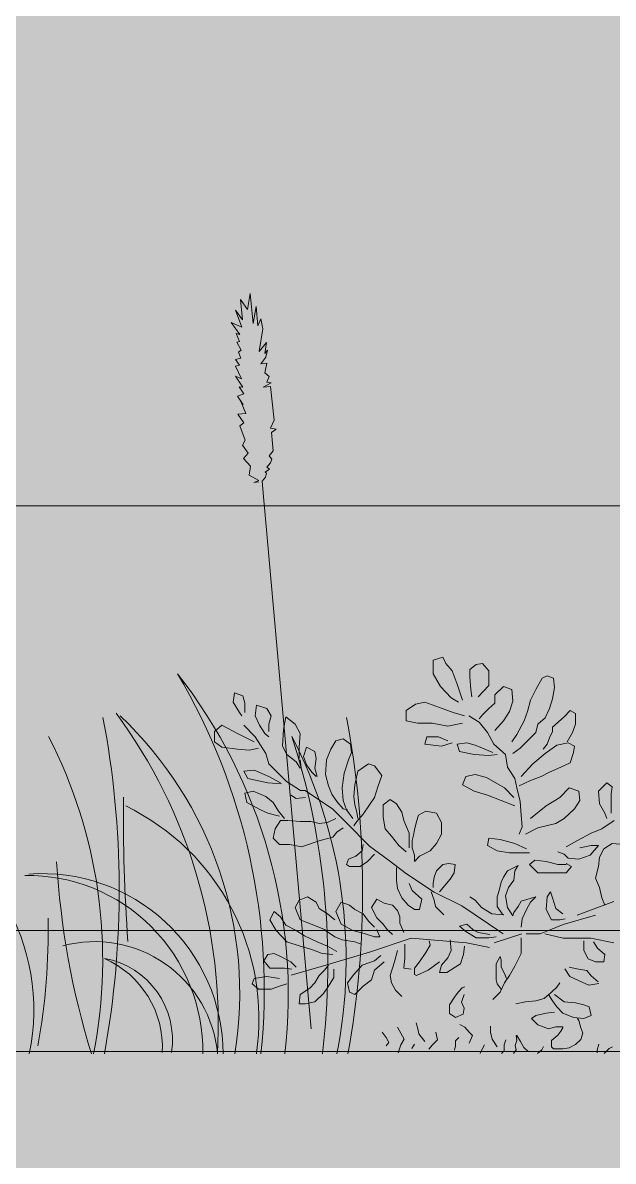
# Model space of a CAD drawing. Header units: centimetres. Extents: x -4381 to 5639, y -3920 to 4826.
# Drawn here: x 122.187 to 123.161, y 10.437 to 12.315 of the extents above; entities that cross this region are included whole.
import ezdxf
from ezdxf.xclip import XClip

# ---------------------------------------------------------------- set-up
doc = ezdxf.new("R2010")
doc.units = ezdxf.units.CM
doc.header["$MEASUREMENT"] = 0
doc.header["$XCLIPFRAME"] = 0
doc.set_wipeout_variables(frame=1)
doc.linetypes.add('Wipeout_Contour', pattern=[100, 0, -100])
for name, color, linetype, lineweight, true_color in [('00-TREES_Pen_No__181', 7, 'Continuous', 5, 0xddeaa8), ('Structural - Bearing_Pen_No__102', 7, 'Continuous', 5, 0xcccccc), ('Structural - Bearing_Pen_No__112', 7, 'Continuous', 5, 0xd5aaaa)]:
    doc.layers.add(name, color=color, linetype=linetype, lineweight=lineweight, true_color=true_color)
for name, color, linetype, lineweight in [('0_Pen_No__1', 7, 'Continuous', 5), ('0_Pen_No__15', 214, 'Continuous', 5), ('Dalles_Pen_No__1', 7, 'Continuous', 5), ('Structural - Bearing_Pen_No__1', 7, 'Continuous', 5)]:
    doc.layers.add(name, color=color, linetype=linetype, lineweight=lineweight)
for name, color, linetype in [('Dalles', 7, 'Continuous'), ('Drawing & Figure', 7, 'Continuous'), ('Structural - Bearing', 7, 'Continuous')]:
    doc.layers.add(name, color=color, linetype=linetype)

# ---------------------------------------------------------------- blocks, each defined once
blk = doc.blocks.new('Drawing_11_11', base_point=(474.0779, 10.6179))
at = {"color": 254, "linetype": 'Wipeout_Contour', "lineweight": 0, "ltscale": 485.312076}
blk.add_wipeout([(117.6905, 11.5179), (123.6405, 11.5179), (123.6405, 13.7179), (117.6905, 13.7179)], dxfattribs=at).dxf.layer = 'Structural - Bearing'
at = {"color": 254, "linetype": 'Wipeout_Contour', "lineweight": 0, "ltscale": 493.826458}
blk.add_wipeout([(117.9905, 10.6179), (127.9905, 10.6179), (127.9905, 10.8179), (117.9905, 10.8179)], dxfattribs=at).dxf.layer = 'Structural - Bearing'
at = {"layer": 'Dalles', "linetype": 'Continuous', "lineweight": 0, "ltscale": 10, "true_color": 0x000000}
blk.add_hatch(color=18, dxfattribs=at).paths.add_polyline_path([(128.2905, 10.6179), (117.6905, 10.6179), (117.6905, 10.3179), (128.2905, 10.3179)])
at = {"layer": 'Structural - Bearing_Pen_No__102', "linetype": 'Continuous', "ltscale": 10}
blk.add_hatch(color=256, dxfattribs=at).paths.add_polyline_path([(117.9905, 10.6179), (127.9905, 10.6179), (127.9905, 10.8179), (117.9905, 10.8179)])
at = {"layer": 'Structural - Bearing_Pen_No__112', "linetype": 'Continuous', "ltscale": 10}
blk.add_hatch(color=256, dxfattribs=at).paths.add_polyline_path([(117.6905, 11.5179), (123.6405, 11.5179), (123.6405, 13.7179), (117.6905, 13.7179)])
at = {"layer": '0_Pen_No__1', "linetype": 'Continuous', "ltscale": 10}
for p, q in [((122.622, 10.7987), (122.6444, 10.7918)), ((122.6893, 10.7918), (122.6721, 10.7987)), ((122.7014, 10.8073), (122.7135, 10.8021)), ((122.7135, 10.8021), (122.7342, 10.7987)), ((122.7342, 10.7987), (122.7446, 10.7952)), ((122.8272, 10.8048), (122.7588, 10.782)), ((122.767, 10.8073), (122.7757, 10.8073)), ((122.9184, 10.7972), (122.8272, 10.8048)), ((122.8586, 10.7935), (122.8568, 10.8004)), ((122.8931, 10.7849), (122.8914, 10.8021)), ((122.9565, 10.7896), (122.9184, 10.7972)), ((122.9345, 10.8056), (122.9552, 10.8056)), ((122.9552, 10.8056), (122.9673, 10.8073)), ((123.0088, 10.8056), (123.0088, 10.7797)), ((123.1238, 10.8048), (123.0781, 10.8048)), ((123.1124, 10.7849), (123.1124, 10.8004)), ((123.1618, 10.7972), (123.1238, 10.8048)), ((123.1279, 10.7987), (123.1348, 10.7883)), ((122.6013, 10.7797), (122.5909, 10.778)), ((122.6116, 10.7745), (122.6013, 10.7797)), ((122.6444, 10.7918), (122.6617, 10.7866)), ((122.6617, 10.7866), (122.6807, 10.7797)), ((122.6807, 10.7797), (122.698, 10.778)), ((122.7588, 10.782), (122.6827, 10.7591)), ((122.7049, 10.7831), (122.6893, 10.7918)), ((122.805, 10.7849), (122.7998, 10.7659)), ((122.8171, 10.7849), (122.8171, 10.7952)), ((122.8171, 10.7728), (122.8171, 10.7849)), ((122.8413, 10.7659), (122.8516, 10.7814)), ((122.8516, 10.7814), (122.8586, 10.7935)), ((122.8879, 10.7728), (122.8931, 10.7849)), ((122.9155, 10.7918), (122.9138, 10.778)), ((123.0088, 10.7797), (122.9984, 10.7589)), ((123.1193, 10.771), (123.1124, 10.7849)), ((123.1348, 10.7883), (123.1469, 10.778)), ((122.5909, 10.778), (122.584, 10.7676)), ((122.584, 10.7676), (122.5944, 10.7555)), ((122.6289, 10.7659), (122.6116, 10.7745)), ((122.6375, 10.7572), (122.6289, 10.7659)), ((122.6842, 10.752), (122.6911, 10.7607)), ((122.7325, 10.7451), (122.7463, 10.7607)), ((122.7463, 10.7607), (122.767, 10.7676)), ((122.767, 10.7676), (122.7774, 10.7762)), ((122.7826, 10.7659), (122.767, 10.752)), ((122.7998, 10.7659), (122.7929, 10.7434)), ((122.8154, 10.7555), (122.8171, 10.7728)), ((122.8327, 10.7555), (122.8413, 10.7659)), ((122.8741, 10.7659), (122.8551, 10.752)), ((122.8741, 10.7486), (122.8775, 10.7607)), ((122.8775, 10.7607), (122.8879, 10.7728)), ((122.9086, 10.7624), (122.9, 10.7572)), ((122.9138, 10.778), (122.9086, 10.7624)), ((122.9742, 10.7745), (122.9673, 10.7624)), ((122.9673, 10.7624), (122.9673, 10.7538)), ((122.976, 10.7693), (122.9742, 10.7745)), ((122.976, 10.7641), (122.976, 10.7693)), ((122.976, 10.7572), (122.976, 10.7641)), ((123.1314, 10.7659), (123.1193, 10.771)), ((123.1452, 10.7659), (123.1314, 10.7659)), ((123.1469, 10.778), (123.1452, 10.7659)), ((122.5892, 10.7417), (122.5685, 10.7382)), ((122.6099, 10.7382), (122.5892, 10.7417)), ((122.5944, 10.7555), (122.6185, 10.7555)), ((122.6185, 10.7555), (122.6306, 10.7538)), ((122.6827, 10.7591), (122.6295, 10.7439)), ((122.6686, 10.7313), (122.6755, 10.7434)), ((122.6755, 10.7434), (122.6842, 10.752)), ((122.6997, 10.7538), (122.6997, 10.7399)), ((122.7221, 10.7313), (122.7325, 10.7451)), ((122.767, 10.752), (122.7619, 10.7365)), ((122.7929, 10.7434), (122.7947, 10.7313)), ((122.8275, 10.7538), (122.8154, 10.7555)), ((122.8327, 10.7451), (122.8327, 10.7555)), ((122.8361, 10.7434), (122.8327, 10.7451)), ((122.8551, 10.752), (122.8361, 10.7434)), ((122.8862, 10.7486), (122.8741, 10.7486)), ((122.9, 10.7572), (122.8862, 10.7486)), ((122.9673, 10.7538), (122.9673, 10.7365)), ((122.9811, 10.7469), (122.976, 10.7572)), ((122.9846, 10.7382), (122.9811, 10.7469)), ((122.9898, 10.7434), (122.9811, 10.7313)), ((122.9984, 10.7589), (122.9898, 10.7434)), ((123.0892, 10.7416), (123.0808, 10.7543)), ((123.1005, 10.7543), (123.0878, 10.7571)), ((123.1047, 10.7345), (123.0892, 10.7416)), ((123.1174, 10.7514), (123.1005, 10.7543)), ((123.1244, 10.743), (123.1174, 10.7514)), ((123.1357, 10.7331), (123.1244, 10.743)), ((122.5685, 10.7382), (122.565, 10.7296)), ((122.565, 10.7296), (122.5754, 10.7209)), ((122.5961, 10.7209), (122.6099, 10.7261)), ((122.6099, 10.7261), (122.622, 10.7296)), ((122.6444, 10.7123), (122.66, 10.7227)), ((122.66, 10.7227), (122.6686, 10.7313)), ((122.6911, 10.7261), (122.6824, 10.714)), ((122.6997, 10.7399), (122.6911, 10.7261)), ((122.7256, 10.7158), (122.7221, 10.7313)), ((122.748, 10.7261), (122.7342, 10.7123)), ((122.7619, 10.7365), (122.748, 10.7261)), ((122.7947, 10.7313), (122.8016, 10.7192)), ((122.9046, 10.7162), (122.9116, 10.7232)), ((122.9116, 10.7232), (122.9159, 10.7246)), ((122.9673, 10.7365), (122.9691, 10.7296)), ((122.9691, 10.7296), (122.976, 10.7209)), ((122.9811, 10.7313), (122.9742, 10.7158)), ((123.0675, 10.7244), (123.0588, 10.7158)), ((123.0727, 10.7313), (123.0675, 10.7244)), ((123.1202, 10.7275), (123.1047, 10.7345)), ((123.1371, 10.7303), (123.1202, 10.7275)), ((122.5754, 10.7209), (122.5961, 10.7209)), ((122.6427, 10.6967), (122.6444, 10.7123)), ((122.6824, 10.714), (122.6686, 10.7002)), ((122.7342, 10.7123), (122.7256, 10.7158)), ((122.8016, 10.7192), (122.8119, 10.7088)), ((122.8905, 10.695), (122.899, 10.7077)), ((122.899, 10.7077), (122.9046, 10.7162)), ((122.9145, 10.712), (122.9102, 10.6993)), ((122.9742, 10.7158), (122.9622, 10.7037)), ((123.0468, 10.7054), (123.0329, 10.7019)), ((123.0588, 10.7158), (123.0468, 10.7054)), ((123.0606, 10.7019), (123.0537, 10.7123)), ((123.064, 10.7123), (123.0796, 10.7002)), ((122.6531, 10.6967), (122.6427, 10.6967)), ((122.6686, 10.7002), (122.6531, 10.6967)), ((122.8905, 10.6809), (122.8905, 10.695)), ((122.9102, 10.6993), (122.9145, 10.6894)), ((122.9145, 10.6894), (122.9131, 10.6795)), ((123.0157, 10.7002), (123.0001, 10.6967)), ((123.0329, 10.7019), (123.0157, 10.7002)), ((123.0675, 10.6916), (123.0606, 10.7019)), ((123.0778, 10.6812), (123.0675, 10.6916)), ((123.0796, 10.7002), (123.0986, 10.6985)), ((123.0986, 10.6985), (123.1124, 10.695)), ((123.1124, 10.695), (123.121, 10.6916)), ((123.121, 10.6916), (123.1245, 10.6777)), ((122.9004, 10.6739), (122.8905, 10.6809)), ((122.9131, 10.6795), (122.9004, 10.6739)), ((123.0329, 10.6777), (123.026, 10.6726)), ((123.026, 10.6726), (123.0364, 10.6622)), ((123.0502, 10.6812), (123.0329, 10.6777)), ((123.064, 10.6829), (123.0502, 10.6812)), ((123.0951, 10.6743), (123.0778, 10.6812)), ((123.1124, 10.6726), (123.0951, 10.6743)), ((123.1037, 10.6691), (123.102, 10.6726)), ((123.1072, 10.657), (123.1037, 10.6691)), ((123.1245, 10.6777), (123.1124, 10.6726)), ((122.7792, 10.6499), (122.7862, 10.6414)), ((122.8158, 10.6386), (122.8045, 10.6584)), ((122.8384, 10.6555), (122.8355, 10.6654)), ((122.8398, 10.6471), (122.8384, 10.6555)), ((122.8496, 10.6344), (122.8398, 10.6471)), ((122.868, 10.6499), (122.8708, 10.6372)), ((122.9159, 10.6584), (122.9074, 10.6626)), ((122.9229, 10.6499), (122.9159, 10.6584)), ((122.9286, 10.6443), (122.9229, 10.6499)), ((122.9581, 10.6499), (122.9581, 10.6598)), ((122.961, 10.6386), (122.9581, 10.6499)), ((123.0364, 10.6622), (123.0537, 10.6553)), ((123.0537, 10.6553), (123.0658, 10.6587)), ((123.0658, 10.6587), (123.0778, 10.6587)), ((123.0744, 10.6518), (123.0692, 10.6449)), ((123.0778, 10.657), (123.0744, 10.6518)), ((123.0778, 10.6587), (123.0778, 10.657)), ((123.1106, 10.6484), (123.1072, 10.657)), ((123.1072, 10.638), (123.1106, 10.6484)), ((122.7862, 10.6414), (122.7904, 10.633)), ((122.7904, 10.633), (122.7862, 10.6273)), ((122.8059, 10.6161), (122.8102, 10.6288)), ((122.8102, 10.6288), (122.8158, 10.6386)), ((122.8327, 10.6302), (122.8285, 10.6231)), ((122.8623, 10.6288), (122.8567, 10.6217)), ((122.8708, 10.6372), (122.8623, 10.6288)), ((122.906, 10.6414), (122.9004, 10.6358)), ((122.9004, 10.6358), (122.9004, 10.6273)), ((122.9229, 10.6316), (122.9286, 10.6443)), ((122.9483, 10.6291), (122.9441, 10.6206)), ((122.9694, 10.6259), (122.961, 10.6386)), ((122.9835, 10.6375), (122.9807, 10.6291)), ((122.9807, 10.6291), (122.9807, 10.6192)), ((123.0018, 10.6361), (122.999, 10.6277)), ((123.0018, 10.6446), (123.0004, 10.6446)), ((123.0004, 10.6446), (123.0018, 10.6361)), ((123.0075, 10.6347), (123.0018, 10.6446)), ((123.0131, 10.6248), (123.0075, 10.6347)), ((123.0692, 10.6449), (123.0588, 10.6363)), ((123.0588, 10.6363), (123.0588, 10.6259)), ((123.0882, 10.6242), (123.0986, 10.6294)), ((123.0986, 10.6294), (123.1072, 10.638)), ((123.1371, 10.6302), (123.1343, 10.6203)), ((122.9004, 10.6273), (122.899, 10.6203)), ((122.9441, 10.6206), (122.9412, 10.615)), ((122.9807, 10.6192), (122.9765, 10.615)), ((123.0004, 10.6206), (122.9962, 10.615)), ((122.999, 10.6277), (123.0004, 10.6206)), ((123.0202, 10.6178), (123.0131, 10.6248)), ((123.0427, 10.6206), (123.0357, 10.615)), ((123.0455, 10.6262), (123.0427, 10.6206)), ((123.0588, 10.6259), (123.0623, 10.6225)), ((123.0623, 10.6225), (123.0778, 10.6225)), ((123.0778, 10.6225), (123.0882, 10.6242)), ((123.1343, 10.6203), (123.1343, 10.6161)), ((123.154, 10.6231), (123.1459, 10.615)), ((123.1597, 10.6259), (123.154, 10.6231))]:
    blk.add_line(p, q, dxfattribs=at)
for centre, radius, start, end in [((122.305, 10.5955), 0.2038, 5.2661, 104.9391), ((122.257, 10.6251), 0.1599, 356.8944, 66.3506), ((122.2971, 10.6373), 0.1364, 351.167, 79.8304)]:
    blk.add_arc(centre, radius, start, end, dxfattribs=at)
at = {"layer": '0_Pen_No__15', "linetype": 'Continuous', "ltscale": 10, "flags": 128}
blk.add_lwpolyline([(122.5813, 11.5588), (122.587, 11.5655), (122.5888, 11.5719), (122.5865, 11.5737), (122.5934, 11.5787), (122.5893, 11.582), (122.5951, 11.589), (122.5972, 11.595), (122.593, 11.6008), (122.5995, 11.6087), (122.597, 11.639), (122.6047, 11.6446), (122.5954, 11.6461), (122.6014, 11.6593), (122.595, 11.7147), (122.5831, 11.7136), (122.5964, 11.721), (122.589, 11.7223), (122.5932, 11.7316), (122.586, 11.7375), (122.5893, 11.7533), (122.5791, 11.7523), (122.5877, 11.7633), (122.5902, 11.7751), (122.5857, 11.7695), (122.5886, 11.7875), (122.5765, 11.7727), (122.5827, 11.8102), (122.5794, 11.8264), (122.5745, 11.8148), (122.5714, 11.8466), (122.5668, 11.8188), (122.5619, 11.8684), (122.5575, 11.8417), (122.5455, 11.8584), (122.5489, 11.8248), (122.5374, 11.8408), (122.5481, 11.8125), (122.5306, 11.8204), (122.5446, 11.8008), (122.5384, 11.8025), (122.5439, 11.7894), (122.5395, 11.7878), (122.5466, 11.7748), (122.5424, 11.7718), (122.5462, 11.7618), (122.5375, 11.7595), (122.5443, 11.7501), (122.5373, 11.7482), (122.5474, 11.7277), (122.5377, 11.7322), (122.5498, 11.714), (122.5434, 11.7141), (122.5515, 11.7027), (122.5409, 11.6987), (122.5502, 11.6847), (122.5455, 11.6917), (122.5545, 11.6706), (122.5414, 11.6693), (122.5515, 11.6552), (122.5444, 11.6501), (122.5534, 11.6264), (122.5491, 11.6182), (122.5584, 11.6052), (122.5509, 11.5961), (122.5625, 11.5833), (122.5601, 11.5689), (122.5758, 11.5599), (122.568, 11.5568), (122.576, 11.5575)], dxfattribs=at)
at = {"layer": 'Dalles_Pen_No__1', "linetype": 'Continuous', "ltscale": 10}
blk.add_line((127.9905, 10.6179), (117.9905, 10.6179), dxfattribs=at)
at = {"color": 254, "linetype": 'Wipeout_Contour', "lineweight": 0, "ltscale": 608.336316}
blk.add_wipeout([(117.6905, 10.8179), (118.939, 10.8179), (125.5905, 10.8179), (125.5905, 11.5179), (117.6905, 11.5179)], dxfattribs=at).dxf.layer = 'Structural - Bearing'
at = {"layer": '00-TREES_Pen_No__181', "linetype": 'Continuous', "lineweight": 0, "ltscale": 10, "true_color": 0xd3eba9}
h = blk.add_hatch(color=61, dxfattribs=at)
h.paths.add_polyline_path([(123.637, 10.6371), (123.6328, 10.655), (123.6201, 10.6838), (123.596, 10.7337), (123.5633, 10.7664), (123.4686, 10.8103), (123.4071, 10.8278), (123.3986, 10.8176), (123.3559, 10.8085), (123.2835, 10.8124), (123.3226, 10.8354), (123.3344, 10.8529), (123.3058, 10.8661), (123.235, 10.8661), (123.1476, 10.8181), (123.1708, 10.8482), (123.2259, 10.8792), (123.3058, 10.9075), (123.4101, 10.9214), (123.4597, 10.951), (123.4884, 11.004), (123.4884, 11.0634), (123.4542, 11.0976), (123.4249, 11.0682), (123.3602, 11.0427), (123.3123, 11.0166), (123.2388, 10.9868), (123.2311, 10.997), (123.2643, 11.0302), (123.2535, 11.0522), (123.2591, 11.0866), (123.2591, 11.1291), (123.2469, 11.1342), (123.1872, 11.1167), (123.1651, 11.076), (123.1365, 11.0475), (123.12, 10.976), (123.0854, 10.9713), (123.0854, 11.0078), (123.0977, 11.0307), (123.0928, 11.0512), (123.0789, 11.0434), (123.0297, 11.0324), (123.0297, 11.0513), (123.0719, 11.0703), (123.0986, 11.0969), (123.0968, 11.1218), (123.1097, 11.1649), (123.0762, 11.1856), (123.071, 11.2097), (123.0676, 11.2329), (123.0564, 11.2519), (123.0329, 11.2151), (123.0099, 11.2035), (122.9944, 11.2286), (122.951, 11.2512), (122.8929, 11.2682), (122.8509, 11.2576), (122.8274, 11.1959), (122.8274, 11.1535), (122.8682, 11.123), (122.9023, 11.1055), (122.9847, 11.0968), (122.9531, 11.078), (122.9173, 11.0717), (122.9121, 11.0579), (122.9433, 11.0437), (122.982, 11.0296), (123.003, 11.01), (122.9927, 10.9713), (122.9505, 10.9713), (122.9587, 10.9476), (122.9841, 10.9222), (122.9725, 10.8834), (122.9659, 10.8448), (122.9169, 10.8938), (122.8989, 10.9175), (122.8851, 10.9368), (122.8791, 10.9609), (122.8775, 10.9767), (122.8738, 11.0025), (122.8558, 11.0238), (122.8094, 11.0358), (122.7753, 11.0294), (122.7842, 11.0658), (122.7607, 11.1008), (122.7207, 11.1408), (122.6579, 11.1598), (122.6217, 11.1758), (122.5365, 11.2201), (122.5116, 11.1758), (122.5029, 11.1287), (122.5658, 11.1116), (122.5434, 11.0732), (122.5512, 11.0255), (122.6048, 10.9515), (122.6359, 10.9456), (122.7038, 10.9623), (122.7331, 10.9683), (122.7204, 10.9265), (122.7147, 10.9151), (122.7512, 10.9151), (122.7718, 10.9132), (122.7882, 10.8926), (122.7985, 10.8788), (122.7851, 10.8801), (122.799, 10.8732), (122.7638, 10.8732), (122.6794, 10.8732), (122.5908, 10.8473), (122.5761, 10.788), (122.5658, 10.7217), (122.6122, 10.7018), (122.6531, 10.6967), (122.6813, 10.6967), (122.7232, 10.7091), (122.8593, 10.6965), (122.8278, 10.6742), (122.7682, 10.6534), (122.7682, 10.6142), (122.9308, 10.6142), (122.9444, 10.6049), (123.0066, 10.6023), (123.1245, 10.6142), (123.1871, 10.6142), (123.1984, 10.6142), (123.2362, 10.6548), (123.2352, 10.6586), (123.2647, 10.6939), (123.2994, 10.6709), (123.3525, 10.7091), (123.3965, 10.6871), (123.4204, 10.631), (123.5092, 10.6211), (123.5883, 10.6269)])
h.paths.add_polyline_path([(123.2192, 10.6655), (123.2092, 10.6333), (123.1726, 10.6454), (123.1453, 10.6727), (123.1453, 10.7221), (123.1582, 10.7315), (123.1654, 10.7257), (123.1805, 10.6913)], flags=0)
h.paths.add_polyline_path([(122.9565, 10.7896), (122.9324, 10.7486), (122.9159, 10.7246), (122.8822, 10.7246), (122.8911, 10.7533), (122.9086, 10.7624)], flags=0)
at = {"layer": 'Structural - Bearing_Pen_No__102', "linetype": 'Continuous', "ltscale": 10}
blk.add_hatch(color=256, dxfattribs=at).paths.add_polyline_path([(117.6905, 10.8179), (118.939, 10.8179), (125.5905, 10.8179), (125.5905, 11.5179), (117.6905, 11.5179)])
at = {"layer": '0_Pen_No__1', "linetype": 'Continuous', "ltscale": 10}
for p, q in [((122.5813, 11.5588), (122.6623, 10.6553)), ((122.8793, 11.2687), (122.8637, 11.2635)), ((122.8845, 11.2583), (122.8793, 11.2687)), ((122.8637, 11.2635), (122.8637, 11.241)), ((122.8948, 11.2462), (122.8845, 11.2583)), ((122.9345, 11.2566), (122.9242, 11.2479)), ((122.9242, 11.2479), (122.9242, 11.2358)), ((122.9449, 11.2583), (122.9345, 11.2566)), ((122.9552, 11.2462), (122.9449, 11.2583)), ((122.8637, 11.241), (122.8758, 11.2203)), ((122.9034, 11.2237), (122.8948, 11.2462)), ((122.9242, 11.2358), (122.9259, 11.2151)), ((122.9552, 11.222), (122.9552, 11.2462)), ((123.0329, 11.2151), (123.0433, 11.2341)), ((123.0433, 11.2341), (123.0519, 11.2376)), ((123.0519, 11.2376), (123.0623, 11.2341)), ((123.0623, 11.2341), (123.064, 11.2185)), ((122.8758, 11.2203), (122.8931, 11.2013)), ((122.9121, 11.1978), (122.9034, 11.2237)), ((122.9259, 11.2151), (122.9276, 11.203)), ((122.938, 11.203), (122.9552, 11.222)), ((122.9794, 11.2203), (122.9656, 11.2064)), ((122.9932, 11.2151), (122.9794, 11.2203)), ((122.995, 11.1961), (122.9932, 11.2151)), ((123.0243, 11.1978), (123.0329, 11.2151)), ((123.064, 11.2185), (123.0606, 11.1995)), ((122.5357, 11.2099), (122.5339, 11.1944)), ((122.5339, 11.1944), (122.5443, 11.1771)), ((122.5495, 11.2047), (122.5357, 11.2099)), ((122.5529, 11.1926), (122.5495, 11.2047)), ((122.5529, 11.1771), (122.5529, 11.1926)), ((122.8499, 11.1944), (122.8344, 11.1909)), ((122.8741, 11.1857), (122.8499, 11.1944)), ((122.8931, 11.2013), (122.9052, 11.1944)), ((122.9656, 11.1926), (122.9552, 11.184)), ((122.9656, 11.2064), (122.9656, 11.1926)), ((122.9898, 11.1788), (122.995, 11.1961)), ((123.0191, 11.1788), (123.0243, 11.1978)), ((123.0606, 11.1995), (123.0554, 11.184)), ((122.5443, 11.1771), (122.5477, 11.1719)), ((122.5719, 11.1892), (122.5702, 11.1719)), ((122.5892, 11.184), (122.5719, 11.1892)), ((122.5961, 11.1719), (122.5892, 11.184)), ((122.8344, 11.1909), (122.8188, 11.1805)), ((122.8188, 11.1805), (122.8188, 11.1633)), ((122.8965, 11.1771), (122.8741, 11.1857)), ((122.9155, 11.1719), (122.8965, 11.1771)), ((122.9449, 11.1736), (122.9397, 11.1667)), ((122.9552, 11.184), (122.9449, 11.1736)), ((122.9794, 11.1633), (122.9898, 11.1788)), ((123.014, 11.1633), (123.0191, 11.1788)), ((123.0554, 11.184), (123.0485, 11.1684)), ((123.0899, 11.1805), (123.0796, 11.1702)), ((123.0986, 11.1753), (123.0899, 11.1805)), ((123.0986, 11.1581), (123.0986, 11.1753)), ((122.5149, 11.1563), (122.5029, 11.146)), ((122.5408, 11.1425), (122.5149, 11.1563)), ((122.5702, 11.1373), (122.5512, 11.1563)), ((122.5702, 11.1719), (122.5771, 11.1563)), ((122.5771, 11.1563), (122.5857, 11.1425)), ((122.5926, 11.1581), (122.5961, 11.1719)), ((122.5926, 11.146), (122.5926, 11.1581)), ((122.6203, 11.1702), (122.6168, 11.1494)), ((122.6358, 11.1581), (122.6203, 11.1702)), ((122.6444, 11.1425), (122.6358, 11.1581)), ((122.8188, 11.1633), (122.8378, 11.1598)), ((122.8378, 11.1598), (122.862, 11.1598)), ((122.862, 11.1598), (122.8879, 11.1546)), ((122.8879, 11.1546), (122.9121, 11.1598)), ((122.9397, 11.1615), (122.9224, 11.1719)), ((122.9535, 11.1442), (122.9397, 11.1615)), ((122.9656, 11.1477), (122.9794, 11.1633)), ((123.0019, 11.1408), (123.014, 11.1633)), ((123.0364, 11.1581), (123.0329, 11.1442)), ((123.0485, 11.1684), (123.0364, 11.1581)), ((123.0796, 11.1702), (123.0606, 11.1529)), ((123.0934, 11.1442), (123.0986, 11.1581)), ((122.5029, 11.146), (122.5029, 11.1287)), ((122.5685, 11.1287), (122.5408, 11.1425)), ((122.5875, 11.1097), (122.5702, 11.1373)), ((122.5857, 11.1425), (122.5926, 11.1373)), ((122.6168, 11.1494), (122.6151, 11.1218)), ((122.6427, 11.1201), (122.6444, 11.1425)), ((122.8534, 11.1373), (122.8499, 11.1252)), ((122.8724, 11.1373), (122.8534, 11.1373)), ((122.8879, 11.1304), (122.8724, 11.1373)), ((122.9639, 11.1252), (122.9535, 11.1442)), ((122.9932, 11.1287), (123.0019, 11.1408)), ((123.0329, 11.1442), (123.0174, 11.1287)), ((123.0554, 11.1356), (123.0519, 11.1252)), ((123.0606, 11.146), (123.0554, 11.1356)), ((123.0606, 11.1529), (123.0606, 11.146)), ((123.0847, 11.1287), (123.0934, 11.1442)), ((122.5029, 11.1287), (122.5149, 11.1201)), ((122.5149, 11.1201), (122.5408, 11.1166)), ((122.5408, 11.1166), (122.5598, 11.1149)), ((122.5598, 11.1149), (122.5754, 11.1183)), ((122.6151, 11.1218), (122.622, 11.108)), ((122.6427, 11.1011), (122.6427, 11.1201)), ((122.6548, 11.1201), (122.6496, 11.1045)), ((122.6686, 11.1131), (122.6548, 11.1201)), ((122.6945, 11.1166), (122.6876, 11.0993)), ((122.7032, 11.1304), (122.6945, 11.1166)), ((122.7152, 11.1339), (122.7032, 11.1304)), ((122.7273, 11.1252), (122.7152, 11.1339)), ((122.7291, 11.1114), (122.7273, 11.1252)), ((122.8499, 11.1252), (122.8775, 11.1218)), ((122.8775, 11.1218), (122.8948, 11.127)), ((122.919, 11.127), (122.9034, 11.1252)), ((122.9034, 11.1252), (122.9069, 11.1131)), ((122.9328, 11.1235), (122.919, 11.127)), ((122.9449, 11.1183), (122.9328, 11.1235)), ((122.9622, 11.1114), (122.9449, 11.1183)), ((122.9829, 11.108), (122.9639, 11.1252)), ((123.007, 11.1183), (122.995, 11.1097)), ((123.0174, 11.1287), (123.007, 11.1183)), ((123.0519, 11.1252), (123.045, 11.1166)), ((123.0485, 11.1097), (123.0675, 11.1235)), ((123.0675, 11.1235), (123.0865, 11.127)), ((123.0865, 11.127), (123.0968, 11.1218)), ((123.0968, 11.1218), (123.0951, 11.1114)), ((122.5926, 11.0924), (122.5875, 11.1097)), ((122.622, 11.108), (122.6375, 11.0959)), ((122.6444, 11.0993), (122.6462, 11.082)), ((122.6496, 11.1045), (122.6548, 11.0907)), ((122.6703, 11.1011), (122.6686, 11.1131)), ((122.6686, 11.0855), (122.6703, 11.1011)), ((122.6876, 11.0993), (122.6859, 11.0751)), ((122.717, 11.0769), (122.7239, 11.0993)), ((122.7239, 11.0993), (122.7291, 11.1114)), ((122.9069, 11.1131), (122.9311, 11.108)), ((122.9311, 11.108), (122.9552, 11.1062)), ((122.9552, 11.1062), (122.9691, 11.108)), ((122.9863, 11.0872), (122.9829, 11.108)), ((123.0278, 11.0924), (123.0485, 11.1097)), ((123.0951, 11.1114), (123.0899, 11.0941)), ((122.5685, 11.082), (122.5512, 11.0803)), ((122.5512, 11.0803), (122.5581, 11.0682)), ((122.5926, 11.0717), (122.5685, 11.082)), ((122.6099, 11.0751), (122.5926, 11.0924)), ((122.6375, 11.0959), (122.6444, 11.0855)), ((122.6548, 11.0907), (122.6634, 11.0786)), ((122.6721, 11.0717), (122.6686, 11.0855)), ((122.7394, 11.0803), (122.7342, 11.0579)), ((122.7567, 11.0924), (122.7394, 11.0803)), ((122.767, 11.089), (122.7567, 11.0924)), ((122.7791, 11.0734), (122.767, 11.089)), ((122.9984, 11.0682), (122.9863, 11.0872)), ((123.0088, 11.0717), (123.0278, 11.0924)), ((123.0744, 11.0872), (123.0554, 11.0786)), ((123.0899, 11.0941), (123.0744, 11.0872)), ((122.5581, 11.0682), (122.5909, 11.0613)), ((122.5909, 11.0613), (122.6134, 11.0596)), ((122.6116, 11.0613), (122.5926, 11.0717)), ((122.6219, 11.0635), (122.6099, 11.0751)), ((122.6447, 11.0483), (122.6219, 11.0635)), ((122.6634, 11.0786), (122.6703, 11.0717)), ((122.6859, 11.0751), (122.6911, 11.0561)), ((122.7135, 11.0527), (122.717, 11.0769)), ((122.7722, 11.0544), (122.7791, 11.0734)), ((122.9173, 11.0717), (122.9121, 11.0579)), ((122.9328, 11.0751), (122.9173, 11.0717)), ((122.9518, 11.07), (122.9328, 11.0751)), ((122.9811, 11.0527), (122.9518, 11.07)), ((123.0019, 11.0527), (122.9984, 11.0682)), ((123.0243, 11.0648), (123.0053, 11.0561)), ((123.0416, 11.0717), (123.0243, 11.0648)), ((123.0554, 11.0786), (123.0416, 11.0717)), ((123.1504, 11.0613), (123.1365, 11.0475)), ((123.159, 11.0544), (123.1504, 11.0613)), ((122.5667, 11.0475), (122.5529, 11.044)), ((122.5529, 11.044), (122.5564, 11.0285)), ((122.5875, 11.0389), (122.5667, 11.0475)), ((122.6523, 11.0483), (122.6447, 11.0483)), ((122.6979, 11.0179), (122.6523, 11.0483)), ((122.6911, 11.0561), (122.6962, 11.0423)), ((122.6962, 11.0423), (122.7049, 11.0302)), ((122.7152, 11.0319), (122.7135, 11.0527)), ((122.7342, 11.0579), (122.7325, 11.0389)), ((122.767, 11.0371), (122.7722, 11.0544)), ((122.9121, 11.0579), (122.9311, 11.0475)), ((122.9311, 11.0475), (122.9535, 11.0406)), ((122.9967, 11.0371), (122.9811, 11.0527)), ((123.007, 11.0302), (123.0019, 11.0527)), ((123.0727, 11.0371), (123.0882, 11.0527)), ((123.0882, 11.0527), (123.1037, 11.0475)), ((123.1037, 11.0475), (123.1055, 11.0319)), ((123.1365, 11.0475), (123.1383, 11.0268)), ((123.1573, 11.0423), (123.159, 11.0544)), ((123.1573, 11.0285), (123.1573, 11.0423)), ((122.5564, 11.0285), (122.5788, 11.0164)), ((122.5995, 11.0285), (122.5875, 11.0389)), ((122.6082, 11.0147), (122.5995, 11.0285)), ((122.6375, 11.0354), (122.6289, 11.0406)), ((122.6531, 11.0371), (122.6375, 11.0354)), ((122.7049, 11.0302), (122.7152, 11.0181)), ((122.7204, 11.0164), (122.7152, 11.0319)), ((122.7325, 11.0389), (122.7342, 11.025)), ((122.7342, 11.025), (122.7377, 11.0129)), ((122.748, 11.0095), (122.7584, 11.025)), ((122.7584, 11.025), (122.767, 11.0371)), ((122.7929, 11.0337), (122.7809, 11.025)), ((122.7809, 11.025), (122.7809, 11.0043)), ((122.8033, 11.0268), (122.7929, 11.0337)), ((122.8119, 11.0129), (122.8033, 11.0268)), ((122.9535, 11.0406), (122.976, 11.0319)), ((122.976, 11.0319), (122.9984, 11.0233)), ((123.0088, 11.0078), (123.007, 11.0302)), ((123.0243, 11.0026), (123.0502, 11.0233)), ((123.0502, 11.0233), (123.0727, 11.0371)), ((123.1055, 11.0319), (123.0968, 11.0181)), ((123.1383, 11.0268), (123.1469, 11.0112)), ((123.1573, 11.0112), (123.1573, 11.0285)), ((122.5788, 11.0164), (122.5909, 11.0112)), ((122.5909, 11.0112), (122.6099, 11.006)), ((122.6185, 11.0026), (122.6082, 11.0147)), ((122.7207, 10.995), (122.6979, 11.0179)), ((122.7152, 11.0181), (122.7221, 11.0164)), ((122.7308, 11.0026), (122.7204, 11.0164)), ((122.7377, 11.0129), (122.7394, 11.0026)), ((122.7377, 10.9974), (122.748, 11.0095)), ((122.7809, 11.0043), (122.7843, 10.9853)), ((122.8154, 10.9991), (122.8119, 11.0129)), ((122.8396, 11.0078), (122.8361, 10.9974)), ((122.8516, 11.0147), (122.8396, 11.0078)), ((122.8689, 11.0112), (122.8516, 11.0147)), ((122.8775, 10.9957), (122.8689, 11.0112)), ((123.0105, 10.9887), (123.0088, 11.0078)), ((123.0968, 11.0181), (123.0796, 11.0026)), ((123.1469, 11.0112), (123.1504, 11.0026)), ((122.603, 10.9853), (122.5995, 10.9697)), ((122.6116, 10.9991), (122.603, 10.9853)), ((122.6237, 10.9991), (122.6116, 10.9991)), ((122.6444, 10.9974), (122.6237, 10.9991)), ((122.6617, 10.9974), (122.6444, 10.9974)), ((122.6755, 10.9939), (122.6617, 10.9974)), ((122.6893, 10.9957), (122.6755, 10.9939)), ((122.7032, 11.0026), (122.6893, 10.9957)), ((122.7049, 10.9801), (122.7152, 10.987)), ((122.7588, 10.957), (122.7207, 10.995)), ((122.7325, 10.9905), (122.7377, 10.9974)), ((122.7843, 10.9853), (122.7947, 10.9732)), ((122.824, 10.9784), (122.8154, 10.9991)), ((122.8361, 10.9974), (122.8327, 10.9836)), ((122.8775, 10.9767), (122.8775, 10.9957)), ((123.0053, 10.9767), (123.0105, 10.9887)), ((123.0364, 10.987), (123.0157, 10.9767)), ((123.0658, 10.9939), (123.0364, 10.987)), ((123.0796, 11.0026), (123.0658, 10.9939)), ((123.1417, 10.9853), (123.1245, 10.9784)), ((123.1625, 10.9991), (123.1417, 10.9853)), ((122.5995, 10.9697), (122.6099, 10.9594)), ((122.6462, 10.9559), (122.6773, 10.9663)), ((122.6773, 10.9663), (122.698, 10.9715)), ((122.698, 10.9715), (122.7049, 10.9801)), ((122.7947, 10.9732), (122.8068, 10.9576)), ((122.824, 10.9646), (122.824, 10.9784)), ((122.8309, 10.9749), (122.8292, 10.9663)), ((122.8292, 10.9663), (122.8292, 10.9542)), ((122.8327, 10.9836), (122.8309, 10.9749)), ((122.8689, 10.9611), (122.8775, 10.9767)), ((122.9552, 10.9697), (122.9535, 10.9576)), ((122.9742, 10.968), (122.9552, 10.9697)), ((122.9984, 10.9611), (122.9742, 10.968)), ((123.102, 10.9663), (123.083, 10.9559)), ((123.1245, 10.9784), (123.102, 10.9663)), ((122.6099, 10.9594), (122.6272, 10.9594)), ((122.6272, 10.9594), (122.6462, 10.9559)), ((122.736, 10.9404), (122.7463, 10.949)), ((122.7463, 10.949), (122.748, 10.9594)), ((122.7892, 10.9342), (122.7588, 10.957)), ((122.8068, 10.9576), (122.8188, 10.9473)), ((122.824, 10.9542), (122.824, 10.9646)), ((122.8292, 10.9542), (122.8327, 10.9421)), ((122.8413, 10.9404), (122.8586, 10.949)), ((122.8586, 10.949), (122.8689, 10.9611)), ((122.9535, 10.9576), (122.9691, 10.949)), ((122.9691, 10.949), (122.9898, 10.9456)), ((123.0174, 10.9525), (122.9984, 10.9611)), ((123.1055, 10.9542), (123.1245, 10.9576)), ((123.1365, 10.9576), (123.1227, 10.9421)), ((123.1245, 10.9576), (123.1365, 10.9576)), ((123.1452, 10.9525), (123.1383, 10.9386)), ((123.159, 10.9611), (123.1452, 10.9525)), ((123.178, 10.9594), (123.159, 10.9611)), ((122.7204, 10.9265), (122.7239, 10.9352)), ((122.7239, 10.9352), (122.736, 10.9404)), ((122.755, 10.9317), (122.7429, 10.9231)), ((122.767, 10.9438), (122.755, 10.9317)), ((122.8196, 10.9113), (122.7892, 10.9342)), ((122.8327, 10.9421), (122.8327, 10.9317)), ((122.8327, 10.9317), (122.8413, 10.9404)), ((122.9898, 10.9456), (123.007, 10.9456)), ((123.007, 10.9456), (123.0226, 10.9456)), ((123.0312, 10.9335), (123.0226, 10.9265)), ((123.0502, 10.9317), (123.0312, 10.9335)), ((123.0692, 10.9265), (123.0502, 10.9317)), ((123.0796, 10.9438), (123.0692, 10.9473)), ((123.0865, 10.9369), (123.0796, 10.9438)), ((123.1037, 10.9352), (123.0865, 10.9369)), ((123.1227, 10.9421), (123.1037, 10.9352)), ((123.1383, 10.9386), (123.1365, 10.9231)), ((122.7256, 10.9231), (122.7204, 10.9265)), ((122.7429, 10.9231), (122.7256, 10.9231)), ((122.8033, 10.9127), (122.8033, 10.9214)), ((122.8033, 10.9006), (122.8033, 10.9127)), ((122.8652, 10.8809), (122.8196, 10.9113)), ((122.8689, 10.9162), (122.8655, 10.9058)), ((122.8793, 10.9265), (122.8689, 10.9162)), ((122.8896, 10.9283), (122.8793, 10.9265)), ((122.9, 10.9265), (122.8896, 10.9283)), ((122.8914, 10.9024), (122.8983, 10.9127)), ((122.8983, 10.9127), (122.9, 10.9265)), ((122.9863, 10.9162), (122.9794, 10.9058)), ((123.0036, 10.9248), (122.9863, 10.9162)), ((122.9967, 10.9006), (122.9984, 10.9162)), ((122.9984, 10.9162), (123.0036, 10.9248)), ((123.0226, 10.9265), (123.0364, 10.9127)), ((123.0364, 10.9127), (123.0606, 10.9127)), ((123.0606, 10.9127), (123.083, 10.9127)), ((123.083, 10.9265), (123.0692, 10.9265)), ((123.0917, 10.9231), (123.083, 10.9283)), ((123.083, 10.9127), (123.0917, 10.9231)), ((123.1365, 10.9231), (123.1314, 10.9041)), ((122.805, 10.8868), (122.8033, 10.9006)), ((122.824, 10.8954), (122.8292, 10.8834)), ((122.8655, 10.9058), (122.8637, 10.8954)), ((122.8637, 10.8954), (122.8637, 10.8885)), ((122.8741, 10.8816), (122.8827, 10.892)), ((122.8827, 10.892), (122.8914, 10.9024)), ((122.976, 10.8972), (122.9725, 10.8834)), ((122.9794, 10.9058), (122.976, 10.8972)), ((122.9881, 10.8885), (122.9967, 10.9006)), ((123.1314, 10.9041), (123.1383, 10.8885)), ((122.6565, 10.873), (122.6427, 10.8678)), ((122.6703, 10.8643), (122.6565, 10.873)), ((122.8119, 10.8713), (122.805, 10.8868)), ((122.8292, 10.8834), (122.8447, 10.8695)), ((122.8655, 10.8678), (122.8603, 10.8816)), ((122.9108, 10.8581), (122.8652, 10.8809)), ((122.9328, 10.8678), (122.9242, 10.873)), ((122.9725, 10.8834), (122.9691, 10.873)), ((122.9691, 10.873), (122.9691, 10.8574)), ((122.9829, 10.8747), (122.9881, 10.8885)), ((122.9863, 10.8557), (122.9829, 10.8747)), ((123.0329, 10.873), (123.0088, 10.8661)), ((123.0243, 10.8643), (123.0329, 10.873)), ((123.0519, 10.873), (123.0502, 10.8523)), ((123.0571, 10.8816), (123.0519, 10.873)), ((123.0606, 10.8713), (123.0571, 10.8816)), ((123.1383, 10.8885), (123.1417, 10.8713)), ((122.6427, 10.8678), (122.6358, 10.8557)), ((122.6358, 10.8557), (122.6444, 10.835)), ((122.6755, 10.854), (122.6703, 10.8643)), ((122.6893, 10.8453), (122.6755, 10.854)), ((122.7118, 10.8643), (122.7032, 10.8488)), ((122.7256, 10.8592), (122.7118, 10.8643)), ((122.7342, 10.8523), (122.7256, 10.8592)), ((122.7705, 10.8695), (122.7619, 10.8557)), ((122.7619, 10.8557), (122.7705, 10.8384)), ((122.7826, 10.8626), (122.7705, 10.8695)), ((122.7964, 10.8592), (122.7826, 10.8626)), ((122.805, 10.8505), (122.7964, 10.8592)), ((122.8223, 10.8592), (122.8119, 10.8713)), ((122.8327, 10.8523), (122.8223, 10.8592)), ((122.8447, 10.8695), (122.8413, 10.8523)), ((122.8672, 10.8574), (122.8655, 10.8678)), ((122.881, 10.8436), (122.8672, 10.8574)), ((122.9793, 10.8124), (122.9108, 10.8581)), ((122.9432, 10.8557), (122.9328, 10.8678)), ((122.9604, 10.8453), (122.9432, 10.8557)), ((122.9691, 10.8574), (122.9777, 10.8453)), ((122.995, 10.8419), (122.9863, 10.8557)), ((123.0036, 10.8574), (122.9967, 10.8471)), ((123.0088, 10.8661), (123.0036, 10.8574)), ((123.0174, 10.8523), (123.0243, 10.8643)), ((123.0658, 10.854), (123.0606, 10.8713)), ((123.0778, 10.8453), (123.0658, 10.854)), ((123.1618, 10.8657), (123.101, 10.8428)), ((123.1417, 10.8713), (123.1469, 10.8592)), ((122.6013, 10.8488), (122.5944, 10.835)), ((122.5944, 10.835), (122.6047, 10.8177)), ((122.6116, 10.8402), (122.6013, 10.8488)), ((122.6203, 10.8263), (122.6116, 10.8402)), ((122.6444, 10.835), (122.6669, 10.8263)), ((122.7014, 10.835), (122.6893, 10.8453)), ((122.7032, 10.8488), (122.7118, 10.8281)), ((122.748, 10.8453), (122.7342, 10.8523)), ((122.7567, 10.8332), (122.748, 10.8453)), ((122.7705, 10.8384), (122.7809, 10.8281)), ((122.8085, 10.8402), (122.805, 10.8505)), ((122.8085, 10.8298), (122.8085, 10.8402)), ((122.8413, 10.8523), (122.8327, 10.8523)), ((122.9794, 10.8436), (122.9604, 10.8453)), ((122.9777, 10.8453), (122.9794, 10.8436)), ((122.9967, 10.8471), (122.995, 10.8419)), ((123.0088, 10.8229), (123.0105, 10.8367)), ((123.0105, 10.8367), (123.0174, 10.8523)), ((123.0502, 10.8523), (123.0588, 10.835)), ((123.0588, 10.835), (123.0727, 10.835)), ((123.0727, 10.835), (123.0813, 10.8367)), ((123.1314, 10.8428), (123.0781, 10.8276)), ((122.6047, 10.8177), (122.622, 10.7987)), ((122.6375, 10.8177), (122.6203, 10.8263)), ((122.6513, 10.8091), (122.6375, 10.8177)), ((122.6669, 10.8263), (122.6842, 10.8194)), ((122.6842, 10.8194), (122.7014, 10.8073)), ((122.7118, 10.8281), (122.7308, 10.8177)), ((122.7308, 10.8177), (122.7498, 10.8125)), ((122.767, 10.8229), (122.7567, 10.8332)), ((122.7757, 10.8073), (122.7705, 10.8194)), ((122.7809, 10.8281), (122.7878, 10.8194)), ((122.7878, 10.8194), (122.7947, 10.8125)), ((122.8154, 10.8142), (122.8085, 10.8298)), ((122.919, 10.8281), (122.9069, 10.8246)), ((122.9069, 10.8246), (122.9173, 10.816)), ((122.9173, 10.816), (122.9345, 10.8056)), ((122.9293, 10.8194), (122.919, 10.8281)), ((122.938, 10.8142), (122.9293, 10.8194)), ((123.0781, 10.8276), (123.0401, 10.8124)), ((122.6721, 10.7987), (122.6513, 10.8091)), ((122.7498, 10.8125), (122.767, 10.8073)), ((122.7947, 10.8125), (122.7964, 10.8108)), ((122.957, 10.8108), (122.938, 10.8142)), ((123.0097, 10.8124), (122.9641, 10.7972)), ((123.0401, 10.8124), (123.0173, 10.8124)), ((123.0781, 10.8048), (123.0477, 10.8124))]:
    blk.add_line(p, q, dxfattribs=at)
for centre, radius, start, end in [((121.7659, 10.7114), 0.8587, 353.4977, 38.0858), ((121.5618, 10.7192), 1.0231, 354.1117, 30.6745), ((121.6466, 10.664), 0.8624, 356.6905, 36.4158), ((120.823, 10.8851), 1.5226, 349.7509, 10.7532), ((121.9144, 10.7136), 0.6301, 350.9262, 46.6055), ((121.2247, 10.8851), 1.5226, 349.7509, 10.7532), ((121.515, 10.7694), 0.8034, 348.864, 27.2927), ((121.9166, 10.7694), 0.8034, 348.864, 27.2927), ((121.4673, 10.7618), 1.2225, 353.0672, 17.91), ((121.8538, 10.6869), 0.351, 348.0483, 73.3152), ((125.2363, 11.0057), 2.8837, 179.3639, 184.097), ((122.1854, 10.6717), 0.3908, 351.5414, 64.0653), ((123.5992, 11.0128), 1.3593, 183.4488, 197.0508), ((122.2188, 10.6133), 0.2982, 0.163, 94.2597), ((122.1938, 10.6189), 0.2897, 359.0708, 90.7709), ((121.1649, 10.8161), 1.0635, 349.7953, 1.1795)]:
    blk.add_arc(centre, radius, start, end, dxfattribs=at)
at = {"layer": 'Structural - Bearing_Pen_No__1', "linetype": 'Continuous', "ltscale": 10}
for p, q in [((125.5905, 11.5179), (117.6905, 11.5179)), ((125.5905, 11.5179), (117.7105, 11.5179)), ((117.9905, 10.8179), (127.9905, 10.8179))]:
    blk.add_line(p, q, dxfattribs=at)

msp = doc.modelspace()

# ---------------------------------------------------------------- block references
at = {"layer": 'Drawing & Figure', "color": 151, "linetype": 'Continuous', "lineweight": 5, "ltscale": 10, "true_color": 0x80c2ff}
ref = msp.add_blockref('Drawing_11_11', (474.07794, 10.61787), dxfattribs=at)
XClip(ref).set_block_clipping_path([(101.4426918859, 0.9963282177), (149.8554874385, 21.3288080632)])

doc.saveas('drawing.dxf')
